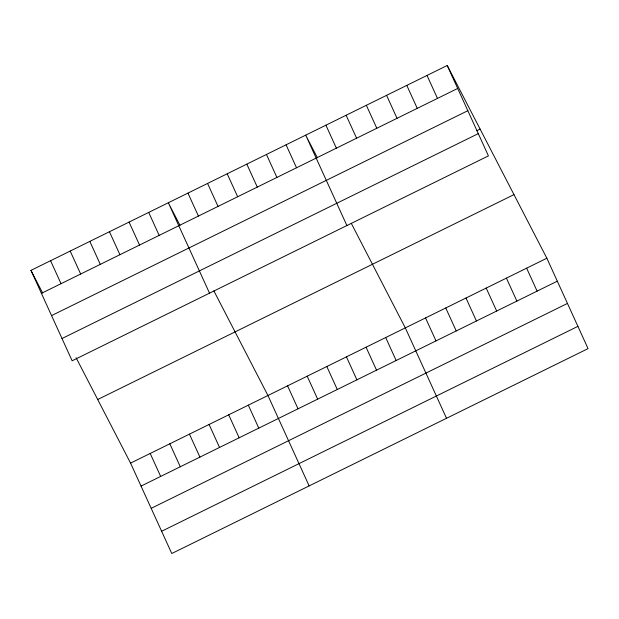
<?xml version="1.0" encoding="UTF-8"?>
<svg xmlns="http://www.w3.org/2000/svg" width="619" height="619" viewBox="0 0 619 619"><rect width="100%" height="100%" fill="white"/><g stroke="black" fill="none" stroke-linecap="round" stroke-linejoin="round"><path stroke-width="0.93" d="M447.228 65.482L488.43 155.88L72.144 360.784L30.95 270.379L447.228 65.482L546.856 258.216L588.05 348.621L171.773 553.518L130.57 463.12L76.106 357.743M41.419 293.344L457.696 88.447M51.555 315.605L467.832 110.7M476.731 130.741L480.104 129.085M62.008 338.531L478.286 133.627M97.701 399.518L513.979 194.614M130.57 463.12L546.856 258.216M141.039 486.085L557.317 281.181M151.183 508.338L567.461 303.434M161.629 531.264L577.906 326.36M317.377 157.744L305.693 135.143L346.895 225.548M351.275 223.32L405.313 327.884L446.516 418.282M180.005 225.362L168.322 202.761L209.524 293.166M213.903 290.945L267.942 395.502L309.144 485.9M30.95 270.379L42.626 292.98M526.63 268.166L537.099 291.131M427.009 75.433L437.478 98.398M506.412 278.124L516.88 301.082M406.791 85.383L417.252 108.348M486.194 288.075L496.662 311.04M386.573 95.334L397.034 118.299M465.975 298.025L476.437 320.99M366.355 105.292L376.816 128.257M445.757 307.976L456.218 330.941M346.129 115.242L356.598 138.207M425.539 317.934L436 340.891M325.911 125.193L336.38 148.158M385.691 337.541L396.16 360.506M286.071 144.807L296.532 167.772M366.069 347.205L376.53 370.17M266.449 154.464L276.91 177.429M346.447 356.861L356.908 379.826M246.819 164.128L257.287 187.093M326.817 366.525L337.285 389.483M227.196 173.784L237.657 196.749M307.194 376.182L317.663 399.147M207.574 183.448L218.035 206.413M287.572 385.838L298.033 408.803M187.944 193.105L198.413 216.07M248.32 405.159L258.788 428.124M148.699 212.425L159.16 235.39M228.697 414.823L239.158 437.788M129.069 222.082L139.538 245.047M209.075 424.479L219.536 447.444M109.447 231.746L119.916 254.711M189.445 434.143L199.914 457.101M89.825 241.402L100.286 264.367M169.823 443.8L180.291 466.765M70.202 251.066L80.663 274.031M150.2 453.456L160.661 476.421M50.572 260.723L61.041 283.688"/></g></svg>
